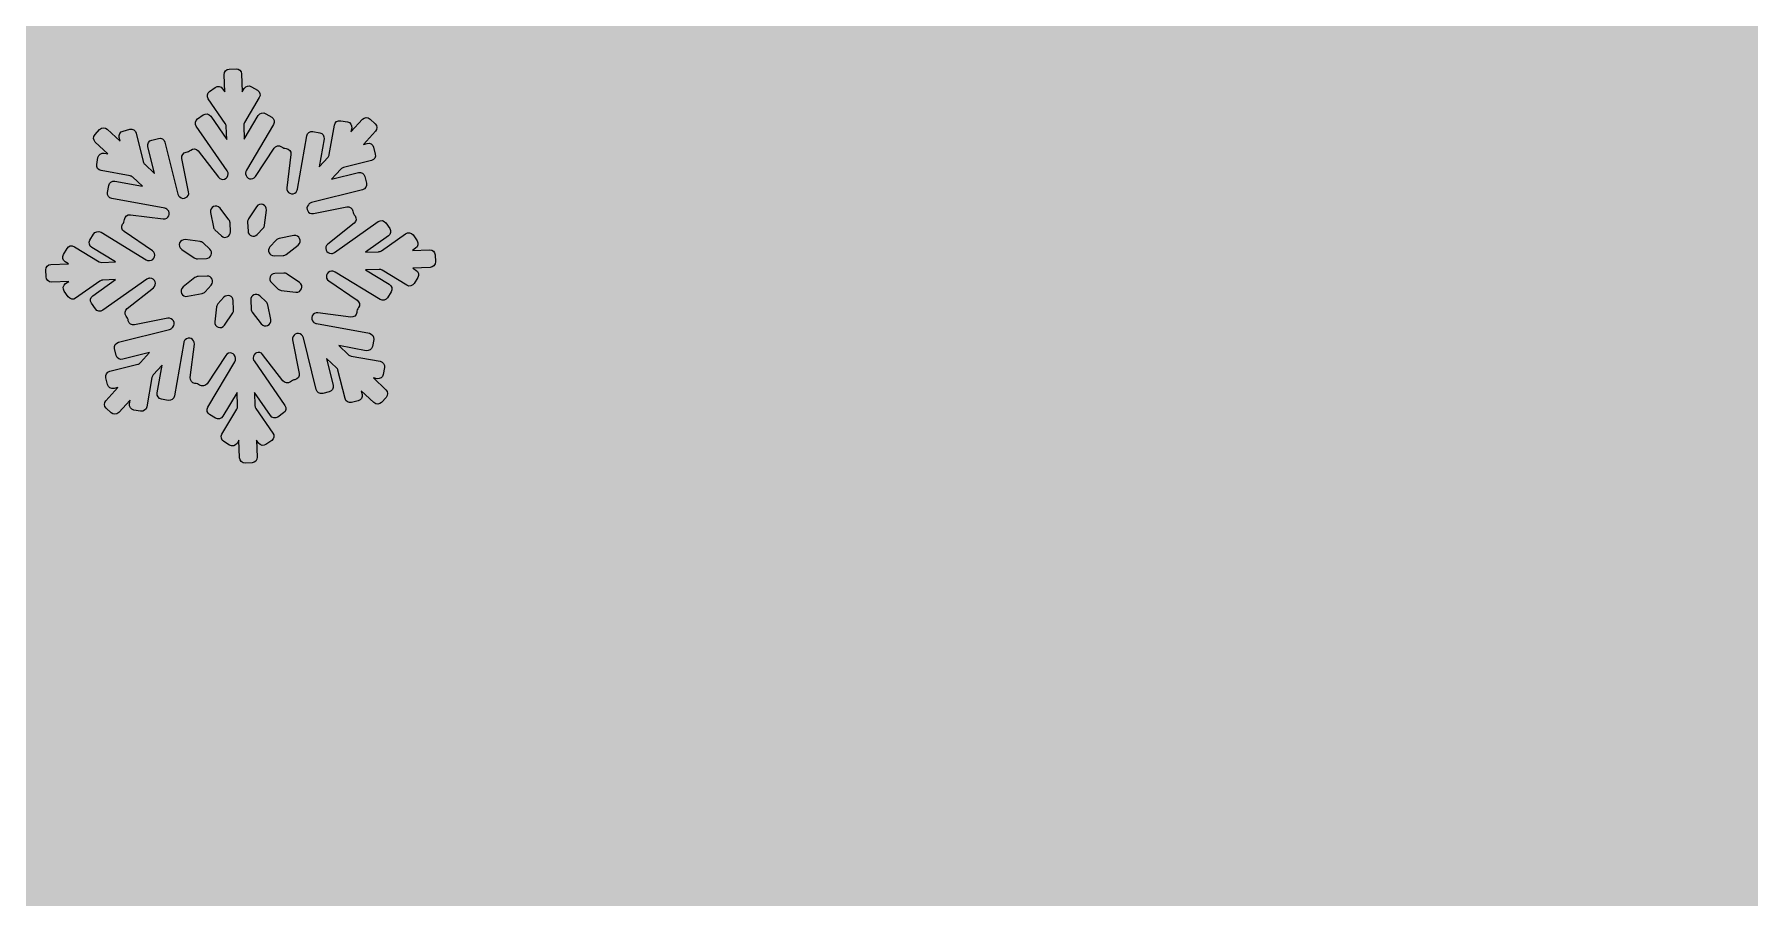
# Model space of a CAD drawing. Header units: millimetres. Extents: x -42 to 192, y -117 to -17.
# Drawn here: x 167.1 to 179.41, y -60.38 to -54.19 of the extents above; entities that cross this region are included whole.
import ezdxf

# ---------------------------------------------------------------- set-up
doc = ezdxf.new("R2010")
doc.units = ezdxf.units.MM
doc.header["$MEASUREMENT"] = 0
doc.layers.add('engraving', color=7, linetype='Continuous')
doc.layers.add('Layer 1', color=7, linetype='Continuous')

msp = doc.modelspace()

# ---------------------------------------------------------------- hatches: boundary and pattern name
at = {"layer": 'Layer 1'}
h = msp.add_hatch(color=2, dxfattribs=at)
h.dxf.hatch_style = 2
edge = h.paths.add_edge_path()
edge.add_spline(control_points=[(163.535, -30.121), (163.535, -30.121), (152.73, -71.11), (152.73, -71.11), (152.73, -71.11), (144.157, -30.121), (144.157, -30.121), (144.157, -30.121), (141.21, -30.121), (141.21, -30.121), (140.385, -29.082), (139.149, -28.383), (137.751, -28.276), (139.256, -27.161), (140.236, -25.378), (140.236, -23.361), (140.236, -19.98), (137.496, -17.24), (134.115, -17.24), (130.735, -17.24), (127.995, -19.98), (127.995, -23.361), (127.995, -25.378), (128.975, -27.161), (130.479, -28.276), (129.082, -28.383), (127.846, -29.082), (127.021, -30.121), (127.021, -30.121), (124.073, -30.121), (124.073, -30.121), (124.073, -30.121), (115.617, -71.11), (115.617, -71.11), (115.617, -71.11), (104.695, -30.121), (104.695, -30.121), (104.695, -30.121), (76.508, -30.121), (76.508, -30.121), (76.508, -30.121), (100.937, -115.27), (100.937, -115.27), (100.937, -115.27), (126.657, -115.27), (126.657, -115.27), (126.657, -115.27), (134.174, -87.788), (134.174, -87.788), (134.174, -87.788), (141.573, -115.27), (141.573, -115.27), (141.573, -115.27), (167.294, -115.27), (167.294, -115.27), (167.294, -115.27), (191.723, -30.121), (191.723, -30.121), (191.723, -30.121), (163.535, -30.121), (163.535, -30.121)], knot_values=[0, 0, 0, 0, 1, 1, 1, 2, 2, 2, 3, 3, 3, 4, 4, 4, 5, 5, 5, 6, 6, 6, 7, 7, 7, 8, 8, 8, 9, 9, 9, 10, 10, 10, 11, 11, 11, 12, 12, 12, 13, 13, 13, 14, 14, 14, 15, 15, 15, 16, 16, 16, 17, 17, 17, 18, 18, 18, 19, 19, 19, 20, 20, 20, 20], degree=3, periodic=1)
edge = h.paths.add_edge_path()
edge.add_spline(control_points=[(130.308, -23.361), (130.308, -21.261), (132.016, -19.553), (134.115, -19.553), (136.215, -19.553), (137.923, -21.261), (137.923, -23.361), (137.923, -25.46), (136.215, -27.168), (134.115, -27.168), (132.016, -27.168), (130.308, -25.46), (130.308, -23.361)], knot_values=[0, 0, 0, 0, 1, 1, 1, 2, 2, 2, 3, 3, 3, 4, 4, 4, 4], degree=3, periodic=1)

# ---------------------------------------------------------------- linework, layer by layer
at = {"layer": 'engraving', "lineweight": 0}
for points, knots in [([(169.98, -55.771), (169.979, -55.75), (169.961, -55.733), (169.94, -55.734), (169.94, -55.734), (169.818, -55.739), (169.818, -55.739), (169.818, -55.739), (169.84, -55.723), (169.84, -55.723), (169.857, -55.711), (169.862, -55.687), (169.85, -55.67), (169.85, -55.67), (169.821, -55.628), (169.821, -55.628), (169.809, -55.611), (169.785, -55.607), (169.768, -55.619), (169.768, -55.619), (169.594, -55.741), (169.594, -55.741), (169.588, -55.745), (169.581, -55.748), (169.574, -55.748), (169.574, -55.748), (169.48, -55.752), (169.48, -55.752), (169.48, -55.752), (169.645, -55.635), (169.645, -55.635), (169.662, -55.623), (169.666, -55.6), (169.654, -55.582), (169.654, -55.582), (169.626, -55.541), (169.626, -55.541), (169.614, -55.524), (169.59, -55.519), (169.572, -55.532), (169.572, -55.532), (169.257, -55.754), (169.257, -55.754), (169.251, -55.759), (169.244, -55.761), (169.237, -55.761), (169.237, -55.761), (169.235, -55.761), (169.235, -55.761), (169.198, -55.763), (169.18, -55.716), (169.21, -55.693), (169.21, -55.693), (169.399, -55.544), (169.399, -55.544), (169.415, -55.531), (169.418, -55.507), (169.405, -55.49), (169.405, -55.49), (169.399, -55.483), (169.399, -55.483), (169.396, -55.478), (169.393, -55.472), (169.392, -55.467), (169.392, -55.467), (169.39, -55.457), (169.39, -55.457), (169.386, -55.436), (169.366, -55.423), (169.345, -55.427), (169.345, -55.427), (169.106, -55.474), (169.106, -55.474), (169.07, -55.482), (169.045, -55.438), (169.07, -55.411), (169.07, -55.411), (169.074, -55.406), (169.074, -55.406), (169.079, -55.401), (169.086, -55.397), (169.093, -55.395), (169.093, -55.395), (169.459, -55.303), (169.459, -55.303), (169.48, -55.298), (169.492, -55.277), (169.487, -55.257), (169.487, -55.257), (169.475, -55.208), (169.475, -55.208), (169.47, -55.188), (169.449, -55.175), (169.429, -55.18), (169.429, -55.18), (169.237, -55.228), (169.237, -55.228), (169.237, -55.228), (169.303, -55.156), (169.303, -55.156), (169.308, -55.15), (169.315, -55.146), (169.322, -55.145), (169.322, -55.145), (169.523, -55.094), (169.523, -55.094), (169.543, -55.089), (169.556, -55.068), (169.55, -55.048), (169.55, -55.048), (169.538, -54.999), (169.538, -54.999), (169.533, -54.978), (169.512, -54.966), (169.492, -54.971), (169.492, -54.971), (169.466, -54.978), (169.466, -54.978), (169.466, -54.978), (169.552, -54.884), (169.552, -54.884), (169.566, -54.868), (169.565, -54.844), (169.549, -54.83), (169.549, -54.83), (169.513, -54.796), (169.513, -54.796), (169.497, -54.781), (169.473, -54.782), (169.459, -54.798), (169.459, -54.798), (169.376, -54.888), (169.376, -54.888), (169.376, -54.888), (169.381, -54.861), (169.381, -54.861), (169.385, -54.84), (169.371, -54.82), (169.35, -54.816), (169.35, -54.816), (169.302, -54.808), (169.302, -54.808), (169.281, -54.804), (169.261, -54.818), (169.257, -54.839), (169.257, -54.839), (169.22, -55.05), (169.22, -55.05), (169.219, -55.057), (169.216, -55.064), (169.211, -55.069), (169.211, -55.069), (169.148, -55.138), (169.148, -55.138), (169.148, -55.138), (169.183, -54.939), (169.183, -54.939), (169.186, -54.918), (169.172, -54.898), (169.152, -54.894), (169.152, -54.894), (169.103, -54.886), (169.103, -54.886), (169.082, -54.882), (169.062, -54.896), (169.058, -54.917), (169.058, -54.917), (168.992, -55.3), (168.992, -55.3), (168.99, -55.308), (168.987, -55.314), (168.982, -55.32), (168.982, -55.32), (168.982, -55.32), (168.982, -55.32), (168.957, -55.347), (168.911, -55.326), (168.916, -55.289), (168.916, -55.289), (168.945, -55.05), (168.945, -55.05), (168.947, -55.029), (168.932, -55.01), (168.911, -55.008), (168.911, -55.008), (168.902, -55.006), (168.902, -55.006), (168.896, -55.006), (168.891, -55.003), (168.886, -55), (168.886, -55), (168.878, -54.995), (168.878, -54.995), (168.86, -54.983), (168.836, -54.988), (168.824, -55.005), (168.824, -55.005), (168.69, -55.208), (168.69, -55.208), (168.67, -55.239), (168.622, -55.226), (168.62, -55.189), (168.62, -55.189), (168.62, -55.184), (168.62, -55.184), (168.62, -55.177), (168.621, -55.17), (168.625, -55.163), (168.625, -55.163), (168.82, -54.836), (168.82, -54.836), (168.83, -54.818), (168.824, -54.794), (168.807, -54.783), (168.807, -54.783), (168.764, -54.758), (168.764, -54.758), (168.746, -54.746), (168.722, -54.752), (168.711, -54.771), (168.711, -54.771), (168.61, -54.941), (168.61, -54.941), (168.61, -54.941), (168.606, -54.843), (168.606, -54.843), (168.606, -54.836), (168.608, -54.828), (168.611, -54.822), (168.611, -54.822), (168.718, -54.642), (168.718, -54.642), (168.729, -54.624), (168.723, -54.601), (168.705, -54.59), (168.705, -54.59), (168.663, -54.564), (168.663, -54.564), (168.644, -54.553), (168.621, -54.559), (168.61, -54.577), (168.61, -54.577), (168.596, -54.6), (168.596, -54.6), (168.596, -54.6), (168.591, -54.473), (168.591, -54.473), (168.59, -54.451), (168.572, -54.435), (168.551, -54.436), (168.551, -54.436), (168.502, -54.438), (168.502, -54.438), (168.481, -54.439), (168.464, -54.456), (168.465, -54.478), (168.465, -54.478), (168.47, -54.6), (168.47, -54.6), (168.47, -54.6), (168.455, -54.579), (168.455, -54.579), (168.443, -54.561), (168.419, -54.557), (168.401, -54.569), (168.401, -54.569), (168.361, -54.598), (168.361, -54.598), (168.344, -54.61), (168.34, -54.634), (168.352, -54.651), (168.352, -54.651), (168.473, -54.827), (168.473, -54.827), (168.477, -54.833), (168.48, -54.84), (168.48, -54.847), (168.48, -54.847), (168.484, -54.942), (168.484, -54.942), (168.484, -54.942), (168.37, -54.776), (168.37, -54.776), (168.357, -54.758), (168.333, -54.754), (168.316, -54.767), (168.316, -54.767), (168.275, -54.795), (168.275, -54.795), (168.258, -54.807), (168.254, -54.831), (168.266, -54.848), (168.266, -54.848), (168.487, -55.168), (168.487, -55.168), (168.491, -55.174), (168.494, -55.181), (168.494, -55.189), (168.494, -55.189), (168.494, -55.189), (168.494, -55.189), (168.496, -55.227), (168.448, -55.244), (168.425, -55.214), (168.425, -55.214), (168.28, -55.025), (168.28, -55.025), (168.267, -55.008), (168.242, -55.005), (168.226, -55.019), (168.226, -55.019), (168.218, -55.024), (168.218, -55.024), (168.214, -55.028), (168.208, -55.031), (168.202, -55.032), (168.202, -55.032), (168.193, -55.034), (168.193, -55.034), (168.172, -55.038), (168.159, -55.058), (168.163, -55.079), (168.163, -55.079), (168.211, -55.319), (168.211, -55.319), (168.218, -55.356), (168.174, -55.38), (168.147, -55.355), (168.147, -55.355), (168.144, -55.353), (168.144, -55.353), (168.139, -55.348), (168.135, -55.341), (168.133, -55.334), (168.133, -55.334), (168.041, -54.963), (168.041, -54.963), (168.036, -54.942), (168.015, -54.93), (167.995, -54.935), (167.995, -54.935), (167.947, -54.947), (167.947, -54.947), (167.927, -54.952), (167.914, -54.973), (167.919, -54.993), (167.919, -54.993), (167.967, -55.187), (167.967, -55.187), (167.967, -55.187), (167.896, -55.121), (167.896, -55.121), (167.891, -55.116), (167.887, -55.109), (167.885, -55.102), (167.885, -55.102), (167.835, -54.898), (167.835, -54.898), (167.83, -54.878), (167.809, -54.865), (167.788, -54.87), (167.788, -54.87), (167.74, -54.882), (167.74, -54.882), (167.72, -54.887), (167.707, -54.908), (167.712, -54.929), (167.712, -54.929), (167.719, -54.955), (167.719, -54.955), (167.719, -54.955), (167.627, -54.869), (167.627, -54.869), (167.611, -54.854), (167.587, -54.855), (167.572, -54.871), (167.572, -54.871), (167.539, -54.908), (167.539, -54.908), (167.525, -54.923), (167.526, -54.947), (167.541, -54.961), (167.541, -54.961), (167.631, -55.046), (167.631, -55.046), (167.631, -55.046), (167.605, -55.041), (167.605, -55.041), (167.584, -55.037), (167.564, -55.051), (167.56, -55.072), (167.56, -55.072), (167.551, -55.122), (167.551, -55.122), (167.548, -55.142), (167.562, -55.162), (167.582, -55.166), (167.582, -55.166), (167.791, -55.204), (167.791, -55.204), (167.798, -55.205), (167.805, -55.208), (167.81, -55.213), (167.81, -55.213), (167.879, -55.278), (167.879, -55.278), (167.879, -55.278), (167.682, -55.242), (167.682, -55.242), (167.661, -55.238), (167.641, -55.252), (167.637, -55.273), (167.637, -55.273), (167.629, -55.323), (167.629, -55.323), (167.625, -55.343), (167.639, -55.363), (167.66, -55.367), (167.66, -55.367), (168.039, -55.436), (168.039, -55.436), (168.046, -55.437), (168.053, -55.44), (168.058, -55.445), (168.058, -55.445), (168.06, -55.447), (168.06, -55.447), (168.087, -55.472), (168.066, -55.518), (168.029, -55.513), (168.029, -55.513), (167.793, -55.483), (167.793, -55.483), (167.772, -55.48), (167.753, -55.495), (167.75, -55.517), (167.75, -55.517), (167.749, -55.526), (167.749, -55.526), (167.748, -55.532), (167.746, -55.538), (167.743, -55.543), (167.743, -55.543), (167.737, -55.551), (167.737, -55.551), (167.726, -55.568), (167.73, -55.592), (167.748, -55.604), (167.748, -55.604), (167.951, -55.742), (167.951, -55.742), (167.982, -55.763), (167.968, -55.81), (167.931, -55.812), (167.931, -55.812), (167.926, -55.812), (167.926, -55.812), (167.919, -55.812), (167.911, -55.81), (167.905, -55.806), (167.905, -55.806), (167.582, -55.609), (167.582, -55.609), (167.563, -55.598), (167.539, -55.604), (167.529, -55.623), (167.529, -55.623), (167.503, -55.665), (167.503, -55.665), (167.492, -55.684), (167.498, -55.707), (167.516, -55.718), (167.516, -55.718), (167.686, -55.821), (167.686, -55.821), (167.686, -55.821), (167.589, -55.825), (167.589, -55.825), (167.582, -55.825), (167.574, -55.823), (167.568, -55.82), (167.568, -55.82), (167.391, -55.712), (167.391, -55.712), (167.372, -55.7), (167.349, -55.706), (167.338, -55.725), (167.338, -55.725), (167.312, -55.768), (167.312, -55.768), (167.302, -55.786), (167.307, -55.809), (167.325, -55.82), (167.325, -55.82), (167.349, -55.834), (167.349, -55.834), (167.349, -55.834), (167.223, -55.839), (167.223, -55.839), (167.202, -55.84), (167.185, -55.858), (167.186, -55.879), (167.186, -55.879), (167.188, -55.929), (167.188, -55.929), (167.189, -55.95), (167.207, -55.967), (167.228, -55.966), (167.228, -55.966), (167.35, -55.961), (167.35, -55.961), (167.35, -55.961), (167.327, -55.977), (167.327, -55.977), (167.31, -55.99), (167.306, -56.013), (167.318, -56.031), (167.318, -56.031), (167.346, -56.072), (167.346, -56.072), (167.359, -56.089), (167.383, -56.094), (167.4, -56.081), (167.4, -56.081), (167.573, -55.959), (167.573, -55.959), (167.579, -55.955), (167.586, -55.952), (167.594, -55.952), (167.594, -55.952), (167.687, -55.948), (167.687, -55.948), (167.687, -55.948), (167.523, -56.065), (167.523, -56.065), (167.505, -56.077), (167.501, -56.1), (167.513, -56.118), (167.513, -56.118), (167.542, -56.159), (167.542, -56.159), (167.554, -56.176), (167.578, -56.181), (167.595, -56.168), (167.595, -56.168), (167.91, -55.946), (167.91, -55.946), (167.916, -55.942), (167.924, -55.939), (167.931, -55.939), (167.931, -55.939), (167.933, -55.939), (167.933, -55.939), (167.97, -55.937), (167.987, -55.984), (167.958, -56.007), (167.958, -56.007), (167.769, -56.156), (167.769, -56.156), (167.753, -56.169), (167.75, -56.193), (167.762, -56.21), (167.762, -56.21), (167.768, -56.218), (167.768, -56.218), (167.772, -56.222), (167.775, -56.228), (167.776, -56.234), (167.776, -56.234), (167.778, -56.243), (167.778, -56.243), (167.782, -56.264), (167.802, -56.278), (167.823, -56.273), (167.823, -56.273), (168.061, -56.226), (168.061, -56.226), (168.098, -56.219), (168.122, -56.262), (168.097, -56.289), (168.097, -56.289), (168.093, -56.294), (168.093, -56.294), (168.088, -56.299), (168.082, -56.303), (168.074, -56.305), (168.074, -56.305), (167.708, -56.397), (167.708, -56.397), (167.688, -56.402), (167.675, -56.423), (167.68, -56.443), (167.68, -56.443), (167.692, -56.492), (167.692, -56.492), (167.698, -56.513), (167.718, -56.525), (167.739, -56.52), (167.739, -56.52), (167.931, -56.472), (167.931, -56.472), (167.931, -56.472), (167.865, -56.544), (167.865, -56.544), (167.859, -56.55), (167.853, -56.554), (167.846, -56.556), (167.846, -56.556), (167.645, -56.606), (167.645, -56.606), (167.625, -56.611), (167.612, -56.632), (167.617, -56.652), (167.617, -56.652), (167.629, -56.701), (167.629, -56.701), (167.634, -56.722), (167.655, -56.734), (167.676, -56.729), (167.676, -56.729), (167.702, -56.722), (167.702, -56.722), (167.702, -56.722), (167.616, -56.817), (167.616, -56.817), (167.602, -56.832), (167.603, -56.856), (167.618, -56.87), (167.618, -56.87), (167.654, -56.904), (167.654, -56.904), (167.67, -56.919), (167.695, -56.918), (167.709, -56.902), (167.709, -56.902), (167.791, -56.812), (167.791, -56.812), (167.791, -56.812), (167.787, -56.839), (167.787, -56.839), (167.783, -56.86), (167.797, -56.88), (167.817, -56.884), (167.817, -56.884), (167.866, -56.892), (167.866, -56.892), (167.887, -56.896), (167.907, -56.882), (167.911, -56.861), (167.911, -56.861), (167.947, -56.65), (167.947, -56.65), (167.949, -56.643), (167.952, -56.636), (167.957, -56.631), (167.957, -56.631), (168.02, -56.562), (168.02, -56.562), (168.02, -56.562), (167.985, -56.761), (167.985, -56.761), (167.981, -56.782), (167.995, -56.802), (168.016, -56.806), (168.016, -56.806), (168.065, -56.815), (168.065, -56.815), (168.086, -56.818), (168.106, -56.804), (168.109, -56.783), (168.109, -56.783), (168.176, -56.4), (168.176, -56.4), (168.177, -56.392), (168.181, -56.386), (168.185, -56.38), (168.185, -56.38), (168.185, -56.38), (168.185, -56.38), (168.211, -56.353), (168.256, -56.374), (168.252, -56.411), (168.252, -56.411), (168.223, -56.65), (168.223, -56.65), (168.22, -56.671), (168.235, -56.69), (168.256, -56.693), (168.256, -56.693), (168.265, -56.694), (168.265, -56.694), (168.271, -56.695), (168.277, -56.697), (168.282, -56.7), (168.282, -56.7), (168.29, -56.705), (168.29, -56.705), (168.307, -56.717), (168.331, -56.712), (168.343, -56.695), (168.343, -56.695), (168.477, -56.492), (168.477, -56.492), (168.498, -56.461), (168.546, -56.474), (168.547, -56.512), (168.547, -56.512), (168.548, -56.516), (168.548, -56.516), (168.548, -56.523), (168.546, -56.531), (168.542, -56.537), (168.542, -56.537), (168.348, -56.864), (168.348, -56.864), (168.337, -56.883), (168.343, -56.906), (168.361, -56.917), (168.361, -56.917), (168.403, -56.943), (168.403, -56.943), (168.422, -56.954), (168.445, -56.948), (168.456, -56.929), (168.456, -56.929), (168.558, -56.759), (168.558, -56.759), (168.558, -56.759), (168.561, -56.857), (168.561, -56.857), (168.562, -56.864), (168.56, -56.872), (168.556, -56.878), (168.556, -56.878), (168.45, -57.058), (168.45, -57.058), (168.439, -57.076), (168.445, -57.099), (168.463, -57.11), (168.463, -57.11), (168.505, -57.136), (168.505, -57.136), (168.523, -57.147), (168.547, -57.141), (168.558, -57.123), (168.558, -57.123), (168.571, -57.1), (168.571, -57.1), (168.571, -57.1), (168.576, -57.227), (168.576, -57.227), (168.577, -57.249), (168.595, -57.265), (168.616, -57.264), (168.616, -57.264), (168.666, -57.262), (168.666, -57.262), (168.687, -57.262), (168.703, -57.244), (168.702, -57.222), (168.702, -57.222), (168.697, -57.1), (168.697, -57.1), (168.697, -57.1), (168.712, -57.121), (168.712, -57.121), (168.725, -57.139), (168.749, -57.143), (168.766, -57.131), (168.766, -57.131), (168.807, -57.102), (168.807, -57.102), (168.824, -57.09), (168.828, -57.066), (168.816, -57.049), (168.816, -57.049), (168.694, -56.873), (168.694, -56.873), (168.69, -56.867), (168.688, -56.86), (168.687, -56.853), (168.687, -56.853), (168.684, -56.758), (168.684, -56.758), (168.684, -56.758), (168.798, -56.924), (168.798, -56.924), (168.81, -56.942), (168.834, -56.946), (168.852, -56.934), (168.852, -56.934), (168.892, -56.905), (168.892, -56.905), (168.909, -56.893), (168.914, -56.869), (168.902, -56.852), (168.902, -56.852), (168.68, -56.532), (168.68, -56.532), (168.676, -56.526), (168.674, -56.519), (168.674, -56.511), (168.674, -56.511), (168.674, -56.511), (168.674, -56.511), (168.672, -56.474), (168.72, -56.456), (168.742, -56.486), (168.742, -56.486), (168.888, -56.675), (168.888, -56.675), (168.901, -56.692), (168.925, -56.695), (168.942, -56.682), (168.942, -56.682), (168.949, -56.676), (168.949, -56.676), (168.954, -56.672), (168.959, -56.67), (168.965, -56.668), (168.965, -56.668), (168.974, -56.667), (168.974, -56.667), (168.995, -56.662), (169.009, -56.642), (169.005, -56.622), (169.005, -56.622), (168.957, -56.381), (168.957, -56.381), (168.95, -56.344), (168.994, -56.32), (169.021, -56.345), (169.021, -56.345), (169.023, -56.347), (169.023, -56.347), (169.029, -56.353), (169.033, -56.359), (169.034, -56.366), (169.034, -56.366), (169.126, -56.737), (169.126, -56.737), (169.131, -56.758), (169.152, -56.771), (169.173, -56.765), (169.173, -56.765), (169.22, -56.753), (169.22, -56.753), (169.241, -56.748), (169.253, -56.728), (169.248, -56.707), (169.248, -56.707), (169.2, -56.513), (169.2, -56.513), (169.2, -56.513), (169.271, -56.58), (169.271, -56.58), (169.277, -56.585), (169.281, -56.591), (169.282, -56.598), (169.282, -56.598), (169.333, -56.802), (169.333, -56.802), (169.338, -56.823), (169.359, -56.835), (169.379, -56.83), (169.379, -56.83), (169.427, -56.818), (169.427, -56.818), (169.448, -56.813), (169.46, -56.792), (169.455, -56.772), (169.455, -56.772), (169.449, -56.745), (169.449, -56.745), (169.449, -56.745), (169.541, -56.831), (169.541, -56.831), (169.556, -56.846), (169.581, -56.845), (169.595, -56.829), (169.595, -56.829), (169.629, -56.793), (169.629, -56.793), (169.643, -56.777), (169.642, -56.753), (169.627, -56.739), (169.627, -56.739), (169.537, -56.654), (169.537, -56.654), (169.537, -56.654), (169.563, -56.659), (169.563, -56.659), (169.584, -56.663), (169.604, -56.649), (169.608, -56.628), (169.608, -56.628), (169.616, -56.579), (169.616, -56.579), (169.62, -56.558), (169.606, -56.538), (169.585, -56.534), (169.585, -56.534), (169.377, -56.497), (169.377, -56.497), (169.369, -56.495), (169.363, -56.492), (169.357, -56.487), (169.357, -56.487), (169.288, -56.422), (169.288, -56.422), (169.288, -56.422), (169.485, -56.458), (169.485, -56.458), (169.506, -56.462), (169.526, -56.448), (169.53, -56.427), (169.53, -56.427), (169.539, -56.377), (169.539, -56.377), (169.542, -56.357), (169.528, -56.337), (169.508, -56.333), (169.508, -56.333), (169.129, -56.264), (169.129, -56.264), (169.121, -56.263), (169.115, -56.26), (169.109, -56.255), (169.109, -56.255), (169.107, -56.253), (169.107, -56.253), (169.08, -56.228), (169.101, -56.182), (169.138, -56.187), (169.138, -56.187), (169.375, -56.217), (169.375, -56.217), (169.396, -56.22), (169.415, -56.205), (169.418, -56.184), (169.418, -56.184), (169.419, -56.174), (169.419, -56.174), (169.42, -56.168), (169.422, -56.162), (169.425, -56.157), (169.425, -56.157), (169.43, -56.149), (169.43, -56.149), (169.442, -56.132), (169.437, -56.108), (169.42, -56.096), (169.42, -56.096), (169.216, -55.958), (169.216, -55.958), (169.186, -55.938), (169.199, -55.89), (169.236, -55.888), (169.236, -55.888), (169.241, -55.888), (169.241, -55.888), (169.249, -55.888), (169.256, -55.89), (169.263, -55.894), (169.263, -55.894), (169.586, -56.091), (169.586, -56.091), (169.604, -56.102), (169.628, -56.096), (169.639, -56.078), (169.639, -56.078), (169.664, -56.035), (169.664, -56.035), (169.675, -56.017), (169.669, -55.993), (169.651, -55.982), (169.651, -55.982), (169.481, -55.879), (169.481, -55.879), (169.481, -55.879), (169.578, -55.875), (169.578, -55.875), (169.586, -55.875), (169.593, -55.877), (169.6, -55.881), (169.6, -55.881), (169.777, -55.989), (169.777, -55.989), (169.795, -56), (169.819, -55.994), (169.83, -55.975), (169.83, -55.975), (169.855, -55.932), (169.855, -55.932), (169.866, -55.914), (169.86, -55.891), (169.842, -55.88), (169.842, -55.88), (169.819, -55.866), (169.819, -55.866), (169.819, -55.866), (169.945, -55.861), (169.945, -55.861), (169.966, -55.86), (169.982, -55.842), (169.982, -55.821), (169.982, -55.821), (169.98, -55.771), (169.98, -55.771)], [0, 0, 0, 0, 1, 1, 1, 2, 2, 2, 3, 3, 3, 4, 4, 4, 5, 5, 5, 6, 6, 6, 7, 7, 7, 8, 8, 8, 9, 9, 9, 10, 10, 10, 11, 11, 11, 12, 12, 12, 13, 13, 13, 14, 14, 14, 15, 15, 15, 16, 16, 16, 17, 17, 17, 18, 18, 18, 19, 19, 19, 20, 20, 20, 21, 21, 21, 22, 22, 22, 23, 23, 23, 24, 24, 24, 25, 25, 25, 26, 26, 26, 27, 27, 27, 28, 28, 28, 29, 29, 29, 30, 30, 30, 31, 31, 31, 32, 32, 32, 33, 33, 33, 34, 34, 34, 35, 35, 35, 36, 36, 36, 37, 37, 37, 38, 38, 38, 39, 39, 39, 40, 40, 40, 41, 41, 41, 42, 42, 42, 43, 43, 43, 44, 44, 44, 45, 45, 45, 46, 46, 46, 47, 47, 47, 48, 48, 48, 49, 49, 49, 50, 50, 50, 51, 51, 51, 52, 52, 52, 53, 53, 53, 54, 54, 54, 55, 55, 55, 56, 56, 56, 57, 57, 57, 58, 58, 58, 59, 59, 59, 60, 60, 60, 61, 61, 61, 62, 62, 62, 63, 63, 63, 64, 64, 64, 65, 65, 65, 66, 66, 66, 67, 67, 67, 68, 68, 68, 69, 69, 69, 70, 70, 70, 71, 71, 71, 72, 72, 72, 73, 73, 73, 74, 74, 74, 75, 75, 75, 76, 76, 76, 77, 77, 77, 78, 78, 78, 79, 79, 79, 80, 80, 80, 81, 81, 81, 82, 82, 82, 83, 83, 83, 84, 84, 84, 85, 85, 85, 86, 86, 86, 87, 87, 87, 88, 88, 88, 89, 89, 89, 90, 90, 90, 91, 91, 91, 92, 92, 92, 93, 93, 93, 94, 94, 94, 95, 95, 95, 96, 96, 96, 97, 97, 97, 98, 98, 98, 99, 99, 99, 100, 100, 100, 101, 101, 101, 102, 102, 102, 103, 103, 103, 104, 104, 104, 105, 105, 105, 106, 106, 106, 107, 107, 107, 108, 108, 108, 109, 109, 109, 110, 110, 110, 111, 111, 111, 112, 112, 112, 113, 113, 113, 114, 114, 114, 115, 115, 115, 116, 116, 116, 117, 117, 117, 118, 118, 118, 119, 119, 119, 120, 120, 120, 121, 121, 121, 122, 122, 122, 123, 123, 123, 124, 124, 124, 125, 125, 125, 126, 126, 126, 127, 127, 127, 128, 128, 128, 129, 129, 129, 130, 130, 130, 131, 131, 131, 132, 132, 132, 133, 133, 133, 134, 134, 134, 135, 135, 135, 136, 136, 136, 137, 137, 137, 138, 138, 138, 139, 139, 139, 140, 140, 140, 141, 141, 141, 142, 142, 142, 143, 143, 143, 144, 144, 144, 145, 145, 145, 146, 146, 146, 147, 147, 147, 148, 148, 148, 149, 149, 149, 150, 150, 150, 151, 151, 151, 152, 152, 152, 153, 153, 153, 154, 154, 154, 155, 155, 155, 156, 156, 156, 157, 157, 157, 158, 158, 158, 159, 159, 159, 160, 160, 160, 161, 161, 161, 162, 162, 162, 163, 163, 163, 164, 164, 164, 165, 165, 165, 166, 166, 166, 167, 167, 167, 168, 168, 168, 169, 169, 169, 170, 170, 170, 171, 171, 171, 172, 172, 172, 173, 173, 173, 174, 174, 174, 175, 175, 175, 176, 176, 176, 177, 177, 177, 178, 178, 178, 179, 179, 179, 180, 180, 180, 181, 181, 181, 182, 182, 182, 183, 183, 183, 184, 184, 184, 185, 185, 185, 186, 186, 186, 187, 187, 187, 188, 188, 188, 189, 189, 189, 190, 190, 190, 191, 191, 191, 192, 192, 192, 193, 193, 193, 194, 194, 194, 195, 195, 195, 196, 196, 196, 197, 197, 197, 198, 198, 198, 199, 199, 199, 200, 200, 200, 201, 201, 201, 202, 202, 202, 203, 203, 203, 204, 204, 204, 205, 205, 205, 206, 206, 206, 207, 207, 207, 208, 208, 208, 209, 209, 209, 210, 210, 210, 211, 211, 211, 212, 212, 212, 213, 213, 213, 214, 214, 214, 215, 215, 215, 216, 216, 216, 217, 217, 217, 218, 218, 218, 219, 219, 219, 220, 220, 220, 221, 221, 221, 222, 222, 222, 223, 223, 223, 224, 224, 224, 225, 225, 225, 226, 226, 226, 227, 227, 227, 228, 228, 228, 229, 229, 229, 230, 230, 230, 231, 231, 231, 232, 232, 232, 233, 233, 233, 234, 234, 234, 235, 235, 235, 236, 236, 236, 237, 237, 237, 238, 238, 238, 239, 239, 239, 240, 240, 240, 241, 241, 241, 242, 242, 242, 243, 243, 243, 244, 244, 244, 245, 245, 245, 246, 246, 246, 247, 247, 247, 248, 248, 248, 249, 249, 249, 250, 250, 250, 251, 251, 251, 252, 252, 252, 253, 253, 253, 254, 254, 254, 255, 255, 255, 256, 256, 256, 257, 257, 257, 258, 258, 258, 259, 259, 259, 260, 260, 260, 261, 261, 261, 262, 262, 262, 263, 263, 263, 264, 264, 264, 265, 265, 265, 266, 266, 266, 267, 267, 267, 268, 268, 268, 269, 269, 269, 270, 270, 270, 271, 271, 271, 272, 272, 272, 273, 273, 273, 274, 274, 274, 275, 275, 275, 276, 276, 276, 277, 277, 277, 278, 278, 278, 279, 279, 279, 280, 280, 280, 281, 281, 281, 282, 282, 282, 283, 283, 283, 284, 284, 284, 285, 285, 285, 286, 286, 286, 287, 287, 287, 288, 288, 288, 289, 289, 289, 290, 290, 290, 291, 291, 291, 292, 292, 292, 293, 293, 293, 294, 294, 294, 295, 295, 295, 296, 296, 296, 297, 297, 297, 298, 298, 298, 299, 299, 299, 300, 300, 300, 301, 301, 301, 302, 302, 302, 303, 303, 303, 304, 304, 304, 305, 305, 305, 306, 306, 306, 307, 307, 307, 308, 308, 308, 309, 309, 309, 310, 310, 310, 311, 311, 311, 312, 312, 312, 313, 313, 313, 314, 314, 314, 315, 315, 315, 316, 316, 316, 317, 317, 317, 318, 318, 318, 319, 319, 319, 320, 320, 320, 321, 321, 321, 322, 322, 322, 323, 323, 323, 324, 324, 324, 325, 325, 325, 326, 326, 326, 327, 327, 327, 328, 328, 328, 329, 329, 329, 330, 330, 330, 331, 331, 331, 332, 332, 332, 333, 333, 333, 334, 334, 334, 335, 335, 335, 336, 336, 336, 336]), ([(168.637, -55.601), (168.637, -55.601), (168.634, -55.536), (168.634, -55.536), (168.634, -55.528), (168.636, -55.52), (168.64, -55.513), (168.64, -55.513), (168.699, -55.425), (168.699, -55.425), (168.721, -55.391), (168.774, -55.41), (168.769, -55.45), (168.769, -55.45), (168.756, -55.557), (168.756, -55.557), (168.755, -55.565), (168.752, -55.572), (168.746, -55.578), (168.746, -55.578), (168.703, -55.625), (168.703, -55.625), (168.68, -55.65), (168.638, -55.635), (168.637, -55.601)], [0, 0, 0, 0, 1, 1, 1, 2, 2, 2, 3, 3, 3, 4, 4, 4, 5, 5, 5, 6, 6, 6, 7, 7, 7, 8, 8, 8, 8]), ([(168.436, -55.435), (168.436, -55.435), (168.5, -55.519), (168.5, -55.519), (168.505, -55.525), (168.508, -55.532), (168.508, -55.54), (168.508, -55.54), (168.511, -55.605), (168.511, -55.605), (168.512, -55.64), (168.471, -55.658), (168.446, -55.635), (168.446, -55.635), (168.4, -55.592), (168.4, -55.592), (168.394, -55.586), (168.39, -55.579), (168.389, -55.571), (168.389, -55.571), (168.368, -55.466), (168.368, -55.466), (168.36, -55.426), (168.411, -55.403), (168.436, -55.435)], [0, 0, 0, 0, 1, 1, 1, 2, 2, 2, 3, 3, 3, 4, 4, 4, 5, 5, 5, 6, 6, 6, 7, 7, 7, 8, 8, 8, 8]), ([(168.794, -55.713), (168.794, -55.713), (168.839, -55.665), (168.839, -55.665), (168.844, -55.659), (168.852, -55.654), (168.86, -55.653), (168.86, -55.653), (168.965, -55.632), (168.965, -55.632), (169.005, -55.624), (169.028, -55.675), (168.996, -55.7), (168.996, -55.7), (168.911, -55.767), (168.911, -55.767), (168.905, -55.772), (168.897, -55.774), (168.889, -55.775), (168.889, -55.775), (168.824, -55.777), (168.824, -55.777), (168.79, -55.779), (168.772, -55.738), (168.794, -55.713)], [0, 0, 0, 0, 1, 1, 1, 2, 2, 2, 3, 3, 3, 4, 4, 4, 5, 5, 5, 6, 6, 6, 7, 7, 7, 8, 8, 8, 8]), ([(168.251, -55.792), (168.251, -55.792), (168.161, -55.731), (168.161, -55.731), (168.127, -55.708), (168.147, -55.656), (168.187, -55.661), (168.187, -55.661), (168.293, -55.675), (168.293, -55.675), (168.301, -55.676), (168.308, -55.679), (168.314, -55.685), (168.314, -55.685), (168.363, -55.73), (168.363, -55.73), (168.387, -55.753), (168.372, -55.795), (168.338, -55.796), (168.338, -55.796), (168.274, -55.799), (168.274, -55.799), (168.266, -55.799), (168.258, -55.797), (168.251, -55.792)], [0, 0, 0, 0, 1, 1, 1, 2, 2, 2, 3, 3, 3, 4, 4, 4, 5, 5, 5, 6, 6, 6, 7, 7, 7, 8, 8, 8, 8]), ([(168.373, -55.987), (168.373, -55.987), (168.329, -56.036), (168.329, -56.036), (168.323, -56.042), (168.316, -56.046), (168.308, -56.047), (168.308, -56.047), (168.203, -56.068), (168.203, -56.068), (168.163, -56.076), (168.14, -56.026), (168.171, -56.001), (168.171, -56.001), (168.256, -55.934), (168.256, -55.934), (168.263, -55.929), (168.271, -55.926), (168.279, -55.925), (168.279, -55.925), (168.343, -55.923), (168.343, -55.923), (168.377, -55.922), (168.396, -55.962), (168.373, -55.987)], [0, 0, 0, 0, 1, 1, 1, 2, 2, 2, 3, 3, 3, 4, 4, 4, 5, 5, 5, 6, 6, 6, 7, 7, 7, 8, 8, 8, 8]), ([(168.917, -55.908), (168.917, -55.908), (169.007, -55.969), (169.007, -55.969), (169.04, -55.992), (169.02, -56.044), (168.98, -56.039), (168.98, -56.039), (168.875, -56.026), (168.875, -56.026), (168.867, -56.025), (168.859, -56.021), (168.853, -56.016), (168.853, -56.016), (168.805, -55.97), (168.805, -55.97), (168.78, -55.947), (168.796, -55.905), (168.83, -55.904), (168.83, -55.904), (168.894, -55.902), (168.894, -55.902), (168.902, -55.901), (168.91, -55.904), (168.917, -55.908)], [0, 0, 0, 0, 1, 1, 1, 2, 2, 2, 3, 3, 3, 4, 4, 4, 5, 5, 5, 6, 6, 6, 7, 7, 7, 8, 8, 8, 8]), ([(168.531, -56.099), (168.531, -56.099), (168.533, -56.164), (168.533, -56.164), (168.534, -56.172), (168.532, -56.18), (168.527, -56.187), (168.527, -56.187), (168.469, -56.275), (168.469, -56.275), (168.446, -56.309), (168.394, -56.29), (168.399, -56.25), (168.399, -56.25), (168.411, -56.143), (168.411, -56.143), (168.412, -56.135), (168.416, -56.128), (168.421, -56.122), (168.421, -56.122), (168.464, -56.075), (168.464, -56.075), (168.487, -56.05), (168.529, -56.065), (168.531, -56.099)], [0, 0, 0, 0, 1, 1, 1, 2, 2, 2, 3, 3, 3, 4, 4, 4, 5, 5, 5, 6, 6, 6, 7, 7, 7, 8, 8, 8, 8]), ([(168.732, -56.265), (168.732, -56.265), (168.667, -56.182), (168.667, -56.182), (168.662, -56.175), (168.66, -56.168), (168.659, -56.16), (168.659, -56.16), (168.657, -56.095), (168.657, -56.095), (168.655, -56.06), (168.696, -56.042), (168.721, -56.065), (168.721, -56.065), (168.768, -56.108), (168.768, -56.108), (168.773, -56.114), (168.777, -56.121), (168.779, -56.129), (168.779, -56.129), (168.8, -56.234), (168.8, -56.234), (168.808, -56.274), (168.756, -56.297), (168.732, -56.265)], [0, 0, 0, 0, 1, 1, 1, 2, 2, 2, 3, 3, 3, 4, 4, 4, 5, 5, 5, 6, 6, 6, 7, 7, 7, 8, 8, 8, 8])]:
    msp.add_open_spline(points, degree=3, knots=knots, dxfattribs=at)
at = {"layer": 'Layer 1', "lineweight": 0}
msp.add_open_spline([(163.535, -30.121), (163.535, -30.121), (152.73, -71.11), (152.73, -71.11), (152.73, -71.11), (144.157, -30.121), (144.157, -30.121), (144.157, -30.121), (141.21, -30.121), (141.21, -30.121), (140.385, -29.082), (139.149, -28.383), (137.751, -28.276), (139.256, -27.161), (140.236, -25.378), (140.236, -23.361), (140.236, -19.98), (137.496, -17.24), (134.115, -17.24), (130.735, -17.24), (127.995, -19.98), (127.995, -23.361), (127.995, -25.378), (128.975, -27.161), (130.479, -28.276), (129.082, -28.383), (127.846, -29.082), (127.021, -30.121), (127.021, -30.121), (124.073, -30.121), (124.073, -30.121), (124.073, -30.121), (115.617, -71.11), (115.617, -71.11), (115.617, -71.11), (104.695, -30.121), (104.695, -30.121), (104.695, -30.121), (76.508, -30.121), (76.508, -30.121), (76.508, -30.121), (100.937, -115.27), (100.937, -115.27), (100.937, -115.27), (126.657, -115.27), (126.657, -115.27), (126.657, -115.27), (134.174, -87.788), (134.174, -87.788), (134.174, -87.788), (141.573, -115.27), (141.573, -115.27), (141.573, -115.27), (167.294, -115.27), (167.294, -115.27), (167.294, -115.27), (191.723, -30.121), (191.723, -30.121), (191.723, -30.121), (163.535, -30.121), (163.535, -30.121)], degree=3, knots=[0, 0, 0, 0, 1, 1, 1, 2, 2, 2, 3, 3, 3, 4, 4, 4, 5, 5, 5, 6, 6, 6, 7, 7, 7, 8, 8, 8, 9, 9, 9, 10, 10, 10, 11, 11, 11, 12, 12, 12, 13, 13, 13, 14, 14, 14, 15, 15, 15, 16, 16, 16, 17, 17, 17, 18, 18, 18, 19, 19, 19, 20, 20, 20, 20], dxfattribs=at)

doc.saveas('drawing.dxf')
